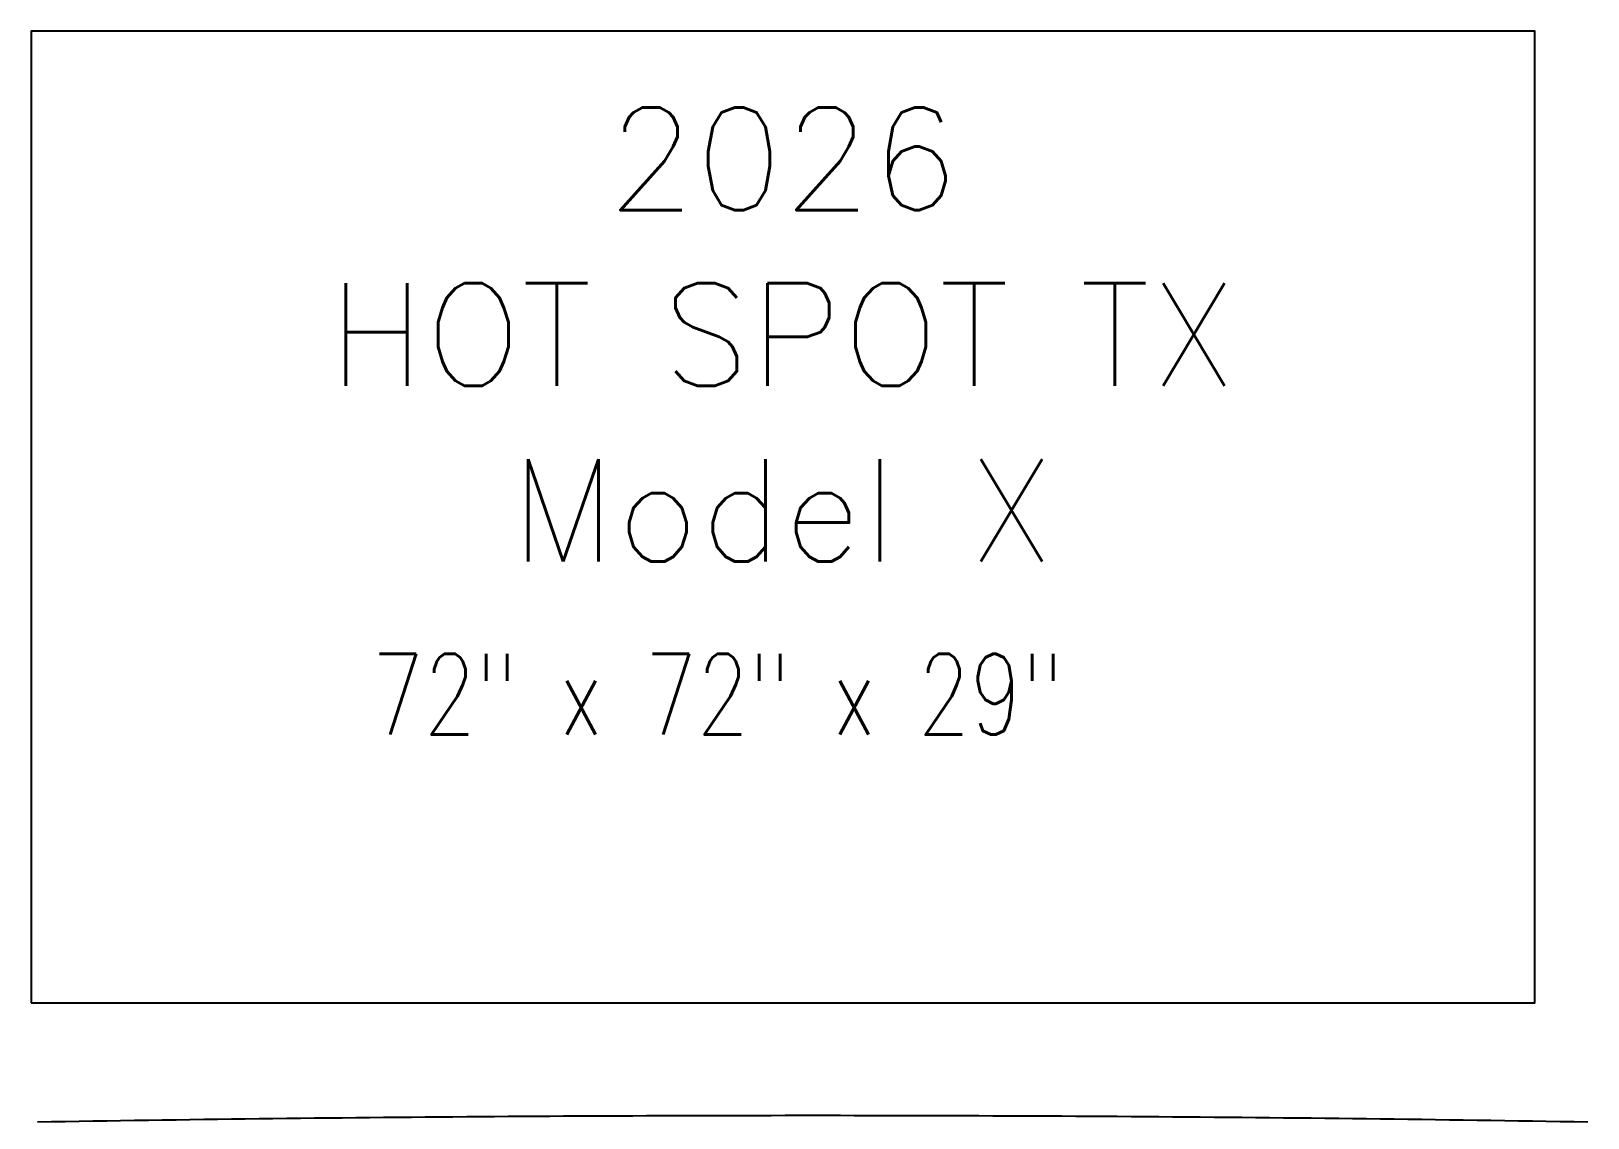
# Model space of a CAD drawing. Extents: x 1076 to 1148, y 508 to 635.
# Drawn here: x 1081.4 to 1142.2, y 592.3 to 634.7 of the extents above; entities that cross this region are included whole.
import ezdxf
from ezdxf.enums import TextEntityAlignment as Align

# ---------------------------------------------------------------- set-up
doc = ezdxf.new("R2010")
doc.units = 0
doc.header["$MEASUREMENT"] = 0
doc.layers.add('1', color=4, linetype='Continuous')
doc.layers.add('DIM', color=3, linetype='Continuous')
doc.styles.add('SIMPLEX', font='simplex')
doc.styles.add('SKINNY', font='simplex.shx', dxfattribs={"width": 0.75})

# ---------------------------------------------------------------- blocks, each defined once
blk = doc.blocks.new('2026 TX')
at = {"layer": '1', "color": 4}
blk.add_open_spline([(66.402, 72.324), (63.522, 72.368), (57.762, 72.456), (49.122, 72.535), (40.482, 72.577), (31.842, 72.577), (23.202, 72.535), (14.562, 72.456), (8.802, 72.368), (5.922, 72.324)], degree=3, knots=[0, 0, 0, 0, 0.142865, 0.285722, 0.428575, 0.571425, 0.714278, 0.857135, 1, 1, 1, 1], dxfattribs=at)

msp = doc.modelspace()

# ---------------------------------------------------------------- linework, layer by layer
at = {"layer": 'DIM', "color": 4}
msp.add_lwpolyline([(1081.431, 596.764), (1140.098, 596.764), (1140.098, 634.669), (1081.431, 634.669)], close=True, dxfattribs=at)

# ---------------------------------------------------------------- block references
at = {"layer": '1'}
msp.add_blockref('2026 TX', (1075.762, 519.794), dxfattribs=at)

# ---------------------------------------------------------------- texts
at = {"layer": 'DIM', "style": 'SIMPLEX'}
for s, p in [('2026', (1110.765, 627.692)), ('HOT SPOT TX', (1110.765, 620.835)), ('Model X', (1110.765, 613.978))]:
    msp.add_text(s, height=4, dxfattribs=at).set_placement(p, align=Align.CENTER)
at = {"layer": 'DIM', "color": 3, "style": 'SKINNY', "width": 0.75}
msp.add_text('72" x 72" x 29"', height=3.15619, dxfattribs=at).set_placement((1094.722, 607.23))

doc.saveas('drawing.dxf')
